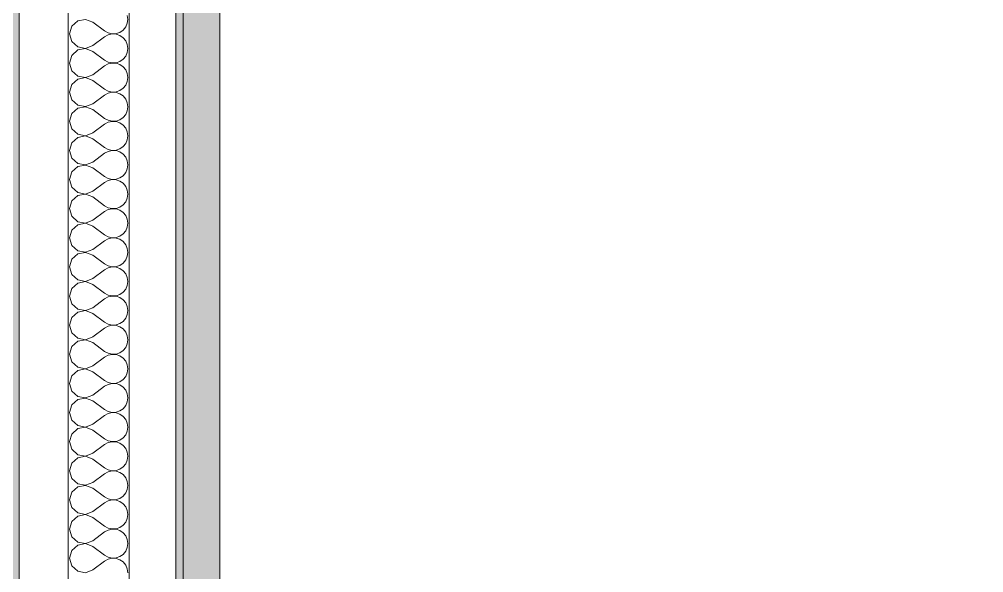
# Model space of a CAD drawing. Header units: millimetres. Extents: x -48147 to 1436659, y -488302 to 18123.
# Drawn here: x 1425405.9 to 1425836, y -468380.4 to -468133.7 of the extents above; entities that cross this region are included whole.
import ezdxf

# ---------------------------------------------------------------- set-up
doc = ezdxf.new("R2010")
doc.units = ezdxf.units.MM
doc.header["$MEASUREMENT"] = 0
doc.linetypes.add('Wipeout_Contour', pattern=[1000, 0, -1000])
doc.layers.add('New_A-25-M_Wall_Int', color=7, linetype='Continuous')
doc.layers.add('New_A-25-M_Wall_Int_Pen_No__1', color=7, linetype='Continuous', lineweight=13)
doc.layers.add('New_A-25-M_Wall_Int_Pen_No__107', color=7, linetype='Continuous', lineweight=15, true_color=0xa6a6a6)

# ---------------------------------------------------------------- blocks, each defined once
blk = doc.blocks.new('*X36', base_point=(1424163.9, -483032.8))
at = {"layer": 'New_A-25-M_Wall_Int_Pen_No__107', "linetype": 'Continuous'}
for p, q in [((1425435.38, -468133.74), (1425431.9, -468134.4)), ((1425438.69, -468135.01), (1425435.38, -468133.74)), ((1425454.27, -468133.72), (1425454.03, -468131.94)), ((1425454.03, -468135.49), (1425454.27, -468133.72)), ((1425429.28, -468136.79), (1425428.31, -468140.21)), ((1425431.9, -468134.4), (1425429.28, -468136.79)), ((1425438.69, -468135.01), (1425443.89, -468138.91)), ((1425452.16, -468138.51), (1425453.3, -468137.13)), ((1425453.3, -468137.13), (1425454.03, -468135.49)), ((1425428.31, -468140.21), (1425429.28, -468143.62)), ((1425438.69, -468145.4), (1425443.89, -468141.5)), ((1425443.89, -468138.91), (1425445.45, -468139.77)), ((1425445.45, -468140.64), (1425443.89, -468141.5)), ((1425445.45, -468139.77), (1425447.2, -468140.18)), ((1425447.2, -468140.23), (1425445.45, -468140.64)), ((1425447.2, -468140.18), (1425448.99, -468140.09)), ((1425448.99, -468140.32), (1425447.2, -468140.23)), ((1425448.99, -468140.09), (1425450.68, -468139.52)), ((1425450.68, -468140.89), (1425448.99, -468140.32)), ((1425450.68, -468139.52), (1425452.16, -468138.51)), ((1425452.16, -468141.91), (1425450.68, -468140.89)), ((1425453.3, -468143.28), (1425452.16, -468141.91)), ((1425429.28, -468143.62), (1425431.9, -468146.01)), ((1425431.9, -468146.01), (1425435.38, -468146.67)), ((1425435.38, -468146.72), (1425431.9, -468147.38)), ((1425435.38, -468146.67), (1425438.69, -468145.4)), ((1425438.69, -468148), (1425435.38, -468146.72)), ((1425454.03, -468144.92), (1425453.3, -468143.28)), ((1425454.27, -468146.7), (1425454.03, -468144.92)), ((1425454.03, -468148.47), (1425454.27, -468146.7)), ((1425429.28, -468149.78), (1425428.31, -468153.19)), ((1425431.9, -468147.38), (1425429.28, -468149.78)), ((1425438.69, -468148), (1425443.89, -468151.89)), ((1425452.16, -468151.49), (1425453.3, -468150.11)), ((1425453.3, -468150.11), (1425454.03, -468148.47)), ((1425428.31, -468153.19), (1425429.28, -468156.6)), ((1425438.69, -468158.38), (1425443.89, -468154.49)), ((1425443.89, -468151.89), (1425445.45, -468152.76)), ((1425445.45, -468153.62), (1425443.89, -468154.49)), ((1425445.45, -468152.76), (1425447.2, -468153.16)), ((1425447.2, -468153.21), (1425445.45, -468153.62)), ((1425447.2, -468153.16), (1425448.99, -468153.07)), ((1425448.99, -468153.3), (1425447.2, -468153.21)), ((1425448.99, -468153.07), (1425450.68, -468152.5)), ((1425450.68, -468153.87), (1425448.99, -468153.3)), ((1425450.68, -468152.5), (1425452.16, -468151.49)), ((1425452.16, -468154.89), (1425450.68, -468153.87)), ((1425453.3, -468156.27), (1425452.16, -468154.89)), ((1425429.28, -468156.6), (1425431.9, -468158.99)), ((1425431.9, -468158.99), (1425435.38, -468159.65)), ((1425435.38, -468159.7), (1425431.9, -468160.36)), ((1425435.38, -468159.65), (1425438.69, -468158.38)), ((1425438.69, -468160.98), (1425435.38, -468159.7)), ((1425454.03, -468157.9), (1425453.3, -468156.27)), ((1425454.27, -468159.68), (1425454.03, -468157.9)), ((1425454.03, -468161.45), (1425454.27, -468159.68)), ((1425429.28, -468162.76), (1425428.31, -468166.17)), ((1425431.9, -468160.36), (1425429.28, -468162.76)), ((1425438.69, -468160.98), (1425443.89, -468164.87)), ((1425452.16, -468164.47), (1425453.3, -468163.09)), ((1425453.3, -468163.09), (1425454.03, -468161.45)), ((1425428.31, -468166.17), (1425429.28, -468169.58)), ((1425438.69, -468171.36), (1425443.89, -468167.47)), ((1425443.89, -468164.87), (1425445.45, -468165.74)), ((1425445.45, -468166.6), (1425443.89, -468167.47)), ((1425445.45, -468165.74), (1425447.2, -468166.14)), ((1425447.2, -468166.2), (1425445.45, -468166.6)), ((1425447.2, -468166.14), (1425448.99, -468166.06)), ((1425448.99, -468166.28), (1425447.2, -468166.2)), ((1425448.99, -468166.06), (1425450.68, -468165.48)), ((1425450.68, -468166.85), (1425448.99, -468166.28)), ((1425450.68, -468165.48), (1425452.16, -468164.47)), ((1425452.16, -468167.87), (1425450.68, -468166.85)), ((1425453.3, -468169.25), (1425452.16, -468167.87)), ((1425429.28, -468169.58), (1425431.9, -468171.97)), ((1425431.9, -468171.97), (1425435.38, -468172.63)), ((1425435.38, -468172.69), (1425431.9, -468173.35)), ((1425435.38, -468172.63), (1425438.69, -468171.36)), ((1425438.69, -468173.96), (1425435.38, -468172.69)), ((1425454.03, -468170.89), (1425453.3, -468169.25)), ((1425454.27, -468172.66), (1425454.03, -468170.89)), ((1425454.03, -468174.43), (1425454.27, -468172.66)), ((1425429.28, -468175.74), (1425428.31, -468179.15)), ((1425431.9, -468173.35), (1425429.28, -468175.74)), ((1425438.69, -468173.96), (1425443.89, -468177.85)), ((1425452.16, -468177.45), (1425453.3, -468176.07)), ((1425453.3, -468176.07), (1425454.03, -468174.43)), ((1425428.31, -468179.15), (1425429.28, -468182.56)), ((1425438.69, -468184.34), (1425443.89, -468180.45)), ((1425443.89, -468177.85), (1425445.45, -468178.72)), ((1425445.45, -468179.58), (1425443.89, -468180.45)), ((1425445.45, -468178.72), (1425447.2, -468179.12)), ((1425447.2, -468179.18), (1425445.45, -468179.58)), ((1425447.2, -468179.12), (1425448.99, -468179.04)), ((1425448.99, -468179.26), (1425447.2, -468179.18)), ((1425448.99, -468179.04), (1425450.68, -468178.47)), ((1425450.68, -468179.84), (1425448.99, -468179.26)), ((1425450.68, -468178.47), (1425452.16, -468177.45)), ((1425452.16, -468180.85), (1425450.68, -468179.84)), ((1425453.3, -468182.23), (1425452.16, -468180.85)), ((1425429.28, -468182.56), (1425431.9, -468184.96)), ((1425431.9, -468184.96), (1425435.38, -468185.62)), ((1425435.38, -468185.67), (1425431.9, -468186.33)), ((1425435.38, -468185.62), (1425438.69, -468184.34)), ((1425438.69, -468186.94), (1425435.38, -468185.67)), ((1425454.03, -468183.87), (1425453.3, -468182.23)), ((1425454.27, -468185.64), (1425454.03, -468183.87)), ((1425454.03, -468187.42), (1425454.27, -468185.64)), ((1425429.28, -468188.72), (1425428.31, -468192.13)), ((1425431.9, -468186.33), (1425429.28, -468188.72)), ((1425438.69, -468186.94), (1425443.89, -468190.83)), ((1425452.16, -468190.43), (1425453.3, -468189.05)), ((1425453.3, -468189.05), (1425454.03, -468187.42)), ((1425428.31, -468192.13), (1425429.28, -468195.54)), ((1425438.69, -468197.33), (1425443.89, -468193.43)), ((1425443.89, -468190.83), (1425445.45, -468191.7)), ((1425445.45, -468192.56), (1425443.89, -468193.43)), ((1425445.45, -468191.7), (1425447.2, -468192.11)), ((1425447.2, -468192.16), (1425445.45, -468192.56)), ((1425447.2, -468192.11), (1425448.99, -468192.02)), ((1425448.99, -468192.25), (1425447.2, -468192.16)), ((1425448.99, -468192.02), (1425450.68, -468191.45)), ((1425450.68, -468192.82), (1425448.99, -468192.25)), ((1425450.68, -468191.45), (1425452.16, -468190.43)), ((1425452.16, -468193.83), (1425450.68, -468192.82)), ((1425453.3, -468195.21), (1425452.16, -468193.83)), ((1425429.28, -468195.54), (1425431.9, -468197.94)), ((1425431.9, -468197.94), (1425435.38, -468198.6)), ((1425435.38, -468198.65), (1425431.9, -468199.31)), ((1425435.38, -468198.6), (1425438.69, -468197.33)), ((1425438.69, -468199.92), (1425435.38, -468198.65)), ((1425454.03, -468196.85), (1425453.3, -468195.21)), ((1425454.27, -468198.62), (1425454.03, -468196.85)), ((1425454.03, -468200.4), (1425454.27, -468198.62)), ((1425429.28, -468201.7), (1425428.31, -468205.11)), ((1425431.9, -468199.31), (1425429.28, -468201.7)), ((1425438.69, -468199.92), (1425443.89, -468203.82)), ((1425452.16, -468203.41), (1425453.3, -468202.04)), ((1425453.3, -468202.04), (1425454.03, -468200.4)), ((1425428.31, -468205.11), (1425429.28, -468208.53)), ((1425438.69, -468210.31), (1425443.89, -468206.41)), ((1425443.89, -468203.82), (1425445.45, -468204.68)), ((1425445.45, -468205.55), (1425443.89, -468206.41)), ((1425445.45, -468204.68), (1425447.2, -468205.09)), ((1425447.2, -468205.14), (1425445.45, -468205.55)), ((1425447.2, -468205.09), (1425448.99, -468205)), ((1425448.99, -468205.23), (1425447.2, -468205.14)), ((1425448.99, -468205), (1425450.68, -468204.43)), ((1425450.68, -468205.8), (1425448.99, -468205.23)), ((1425450.68, -468204.43), (1425452.16, -468203.41)), ((1425452.16, -468206.81), (1425450.68, -468205.8)), ((1425453.3, -468208.19), (1425452.16, -468206.81)), ((1425429.28, -468208.53), (1425431.9, -468210.92)), ((1425431.9, -468210.92), (1425435.38, -468211.58)), ((1425435.38, -468211.58), (1425438.69, -468210.31)), ((1425454.03, -468209.83), (1425453.3, -468208.19)), ((1425454.27, -468211.61), (1425454.03, -468209.83)), ((1425429.28, -468214.68), (1425428.31, -468218.1)), ((1425431.9, -468212.29), (1425429.28, -468214.68)), ((1425435.38, -468211.63), (1425431.9, -468212.29)), ((1425438.69, -468212.9), (1425435.38, -468211.63)), ((1425438.69, -468212.9), (1425443.89, -468216.8)), ((1425452.16, -468216.4), (1425453.3, -468215.02)), ((1425453.3, -468215.02), (1425454.03, -468213.38)), ((1425454.03, -468213.38), (1425454.27, -468211.61)), ((1425428.31, -468218.1), (1425429.28, -468221.51)), ((1425438.69, -468223.29), (1425443.89, -468219.39)), ((1425443.89, -468216.8), (1425445.45, -468217.66)), ((1425445.45, -468218.53), (1425443.89, -468219.39)), ((1425445.45, -468217.66), (1425447.2, -468218.07)), ((1425447.2, -468218.12), (1425445.45, -468218.53)), ((1425447.2, -468218.07), (1425448.99, -468217.98)), ((1425448.99, -468218.21), (1425447.2, -468218.12)), ((1425448.99, -468217.98), (1425450.68, -468217.41)), ((1425450.68, -468218.78), (1425448.99, -468218.21)), ((1425450.68, -468217.41), (1425452.16, -468216.4)), ((1425452.16, -468219.8), (1425450.68, -468218.78)), ((1425453.3, -468221.17), (1425452.16, -468219.8)), ((1425429.28, -468221.51), (1425431.9, -468223.9)), ((1425431.9, -468223.9), (1425435.38, -468224.56)), ((1425435.38, -468224.56), (1425438.69, -468223.29)), ((1425454.03, -468222.81), (1425453.3, -468221.17)), ((1425454.27, -468224.59), (1425454.03, -468222.81)), ((1425429.28, -468227.67), (1425428.31, -468231.08)), ((1425431.9, -468225.27), (1425429.28, -468227.67)), ((1425435.38, -468224.61), (1425431.9, -468225.27)), ((1425438.69, -468225.88), (1425435.38, -468224.61)), ((1425438.69, -468225.88), (1425443.89, -468229.78)), ((1425452.16, -468229.38), (1425453.3, -468228)), ((1425453.3, -468228), (1425454.03, -468226.36)), ((1425454.03, -468226.36), (1425454.27, -468224.59)), ((1425428.31, -468231.08), (1425429.28, -468234.49)), ((1425438.69, -468236.27), (1425443.89, -468232.38)), ((1425443.89, -468229.78), (1425445.45, -468230.65)), ((1425445.45, -468231.51), (1425443.89, -468232.38)), ((1425445.45, -468230.65), (1425447.2, -468231.05)), ((1425447.2, -468231.1), (1425445.45, -468231.51)), ((1425447.2, -468231.05), (1425448.99, -468230.96)), ((1425448.99, -468231.19), (1425447.2, -468231.1)), ((1425448.99, -468230.96), (1425450.68, -468230.39)), ((1425450.68, -468231.76), (1425448.99, -468231.19)), ((1425450.68, -468230.39), (1425452.16, -468229.38)), ((1425452.16, -468232.78), (1425450.68, -468231.76)), ((1425453.3, -468234.16), (1425452.16, -468232.78)), ((1425429.28, -468234.49), (1425431.9, -468236.88)), ((1425431.9, -468236.88), (1425435.38, -468237.54)), ((1425435.38, -468237.54), (1425438.69, -468236.27)), ((1425454.03, -468235.79), (1425453.3, -468234.16)), ((1425454.27, -468237.57), (1425454.03, -468235.79)), ((1425429.28, -468240.65), (1425428.31, -468244.06)), ((1425431.9, -468238.25), (1425429.28, -468240.65)), ((1425435.38, -468237.59), (1425431.9, -468238.25)), ((1425438.69, -468238.87), (1425435.38, -468237.59)), ((1425438.69, -468238.87), (1425443.89, -468242.76)), ((1425452.16, -468242.36), (1425453.3, -468240.98)), ((1425453.3, -468240.98), (1425454.03, -468239.34)), ((1425454.03, -468239.34), (1425454.27, -468237.57)), ((1425428.31, -468244.06), (1425429.28, -468247.47)), ((1425438.69, -468249.25), (1425443.89, -468245.36)), ((1425443.89, -468242.76), (1425445.45, -468243.63)), ((1425445.45, -468244.49), (1425443.89, -468245.36)), ((1425445.45, -468243.63), (1425447.2, -468244.03)), ((1425447.2, -468244.09), (1425445.45, -468244.49)), ((1425447.2, -468244.03), (1425448.99, -468243.95)), ((1425448.99, -468244.17), (1425447.2, -468244.09)), ((1425448.99, -468243.95), (1425450.68, -468243.37)), ((1425450.68, -468244.74), (1425448.99, -468244.17)), ((1425450.68, -468243.37), (1425452.16, -468242.36)), ((1425452.16, -468245.76), (1425450.68, -468244.74)), ((1425453.3, -468247.14), (1425452.16, -468245.76)), ((1425429.28, -468247.47), (1425431.9, -468249.86)), ((1425431.9, -468249.86), (1425435.38, -468250.52)), ((1425435.38, -468250.52), (1425438.69, -468249.25)), ((1425454.03, -468248.78), (1425453.3, -468247.14)), ((1425454.27, -468250.55), (1425454.03, -468248.78)), ((1425429.28, -468253.63), (1425428.31, -468257.04)), ((1425431.9, -468251.24), (1425429.28, -468253.63)), ((1425435.38, -468250.58), (1425431.9, -468251.24)), ((1425438.69, -468251.85), (1425435.38, -468250.58)), ((1425438.69, -468251.85), (1425443.89, -468255.74)), ((1425452.16, -468255.34), (1425453.3, -468253.96)), ((1425453.3, -468253.96), (1425454.03, -468252.32)), ((1425454.03, -468252.32), (1425454.27, -468250.55)), ((1425428.31, -468257.04), (1425429.28, -468260.45)), ((1425438.69, -468262.23), (1425443.89, -468258.34)), ((1425443.89, -468255.74), (1425445.45, -468256.61)), ((1425445.45, -468257.47), (1425443.89, -468258.34)), ((1425445.45, -468256.61), (1425447.2, -468257.01)), ((1425447.2, -468257.07), (1425445.45, -468257.47)), ((1425447.2, -468257.01), (1425448.99, -468256.93)), ((1425448.99, -468257.15), (1425447.2, -468257.07)), ((1425448.99, -468256.93), (1425450.68, -468256.36)), ((1425450.68, -468257.73), (1425448.99, -468257.15)), ((1425450.68, -468256.36), (1425452.16, -468255.34)), ((1425452.16, -468258.74), (1425450.68, -468257.73)), ((1425453.3, -468260.12), (1425452.16, -468258.74)), ((1425429.28, -468260.45), (1425431.9, -468262.85)), ((1425431.9, -468262.85), (1425435.38, -468263.51)), ((1425435.38, -468263.51), (1425438.69, -468262.23)), ((1425454.03, -468261.76), (1425453.3, -468260.12)), ((1425454.27, -468263.53), (1425454.03, -468261.76)), ((1425429.28, -468266.61), (1425428.31, -468270.02)), ((1425431.9, -468264.22), (1425429.28, -468266.61)), ((1425435.38, -468263.56), (1425431.9, -468264.22)), ((1425438.69, -468264.83), (1425435.38, -468263.56)), ((1425438.69, -468264.83), (1425443.89, -468268.72)), ((1425452.16, -468268.32), (1425453.3, -468266.94)), ((1425453.3, -468266.94), (1425454.03, -468265.31)), ((1425454.03, -468265.31), (1425454.27, -468263.53)), ((1425428.31, -468270.02), (1425429.28, -468273.43)), ((1425438.69, -468275.22), (1425443.89, -468271.32)), ((1425443.89, -468268.72), (1425445.45, -468269.59)), ((1425445.45, -468270.45), (1425443.89, -468271.32)), ((1425445.45, -468269.59), (1425447.2, -468270)), ((1425447.2, -468270.05), (1425445.45, -468270.45)), ((1425447.2, -468270), (1425448.99, -468269.91)), ((1425448.99, -468270.14), (1425447.2, -468270.05)), ((1425448.99, -468269.91), (1425450.68, -468269.34)), ((1425450.68, -468270.71), (1425448.99, -468270.14)), ((1425450.68, -468269.34), (1425452.16, -468268.32)), ((1425452.16, -468271.72), (1425450.68, -468270.71)), ((1425453.3, -468273.1), (1425452.16, -468271.72)), ((1425429.28, -468273.43), (1425431.9, -468275.83)), ((1425431.9, -468275.83), (1425435.38, -468276.49)), ((1425435.38, -468276.49), (1425438.69, -468275.22)), ((1425454.03, -468274.74), (1425453.3, -468273.1)), ((1425454.27, -468276.51), (1425454.03, -468274.74)), ((1425429.28, -468279.59), (1425428.31, -468283)), ((1425431.9, -468277.2), (1425429.28, -468279.59)), ((1425435.38, -468276.54), (1425431.9, -468277.2)), ((1425438.69, -468277.81), (1425435.38, -468276.54)), ((1425438.69, -468277.81), (1425443.89, -468281.71)), ((1425452.16, -468281.3), (1425453.3, -468279.93)), ((1425453.3, -468279.93), (1425454.03, -468278.29)), ((1425454.03, -468278.29), (1425454.27, -468276.51)), ((1425428.31, -468283), (1425429.28, -468286.42)), ((1425438.69, -468288.2), (1425443.89, -468284.3)), ((1425443.89, -468281.71), (1425445.45, -468282.57)), ((1425445.45, -468283.44), (1425443.89, -468284.3)), ((1425445.45, -468282.57), (1425447.2, -468282.98)), ((1425447.2, -468283.03), (1425445.45, -468283.44)), ((1425447.2, -468282.98), (1425448.99, -468282.89)), ((1425448.99, -468283.12), (1425447.2, -468283.03)), ((1425448.99, -468282.89), (1425450.68, -468282.32)), ((1425450.68, -468283.69), (1425448.99, -468283.12)), ((1425450.68, -468282.32), (1425452.16, -468281.3)), ((1425452.16, -468284.7), (1425450.68, -468283.69)), ((1425453.3, -468286.08), (1425452.16, -468284.7)), ((1425429.28, -468286.42), (1425431.9, -468288.81)), ((1425431.9, -468288.81), (1425435.38, -468289.47)), ((1425435.38, -468289.47), (1425438.69, -468288.2)), ((1425454.03, -468287.72), (1425453.3, -468286.08)), ((1425454.27, -468289.49), (1425454.03, -468287.72)), ((1425429.28, -468292.57), (1425428.31, -468295.99)), ((1425431.9, -468290.18), (1425429.28, -468292.57)), ((1425435.38, -468289.52), (1425431.9, -468290.18)), ((1425438.69, -468290.79), (1425435.38, -468289.52)), ((1425438.69, -468290.79), (1425443.89, -468294.69)), ((1425452.16, -468294.29), (1425453.3, -468292.91)), ((1425453.3, -468292.91), (1425454.03, -468291.27)), ((1425454.03, -468291.27), (1425454.27, -468289.49)), ((1425428.31, -468295.99), (1425429.28, -468299.4)), ((1425438.69, -468301.18), (1425443.89, -468297.28)), ((1425443.89, -468294.69), (1425445.45, -468295.55)), ((1425445.45, -468296.42), (1425443.89, -468297.28)), ((1425445.45, -468295.55), (1425447.2, -468295.96)), ((1425447.2, -468296.01), (1425445.45, -468296.42)), ((1425447.2, -468295.96), (1425448.99, -468295.87)), ((1425448.99, -468296.1), (1425447.2, -468296.01)), ((1425448.99, -468295.87), (1425450.68, -468295.3)), ((1425450.68, -468296.67), (1425448.99, -468296.1)), ((1425450.68, -468295.3), (1425452.16, -468294.29)), ((1425452.16, -468297.69), (1425450.68, -468296.67)), ((1425429.28, -468299.4), (1425431.9, -468301.79)), ((1425431.9, -468301.79), (1425435.38, -468302.45)), ((1425435.38, -468302.45), (1425438.69, -468301.18)), ((1425453.3, -468299.06), (1425452.16, -468297.69)), ((1425454.03, -468300.7), (1425453.3, -468299.06)), ((1425454.27, -468302.48), (1425454.03, -468300.7)), ((1425429.28, -468305.55), (1425428.31, -468308.97)), ((1425431.9, -468303.16), (1425429.28, -468305.55)), ((1425435.38, -468302.5), (1425431.9, -468303.16)), ((1425438.69, -468303.77), (1425435.38, -468302.5)), ((1425438.69, -468303.77), (1425443.89, -468307.67)), ((1425452.16, -468307.27), (1425453.3, -468305.89)), ((1425453.3, -468305.89), (1425454.03, -468304.25)), ((1425454.03, -468304.25), (1425454.27, -468302.48)), ((1425428.31, -468308.97), (1425429.28, -468312.38)), ((1425438.69, -468314.16), (1425443.89, -468310.27)), ((1425443.89, -468307.67), (1425445.45, -468308.54)), ((1425445.45, -468309.4), (1425443.89, -468310.27)), ((1425445.45, -468308.54), (1425447.2, -468308.94)), ((1425447.2, -468308.99), (1425445.45, -468309.4)), ((1425447.2, -468308.94), (1425448.99, -468308.85)), ((1425448.99, -468309.08), (1425447.2, -468308.99)), ((1425448.99, -468308.85), (1425450.68, -468308.28)), ((1425450.68, -468309.65), (1425448.99, -468309.08)), ((1425450.68, -468308.28), (1425452.16, -468307.27)), ((1425452.16, -468310.67), (1425450.68, -468309.65)), ((1425429.28, -468312.38), (1425431.9, -468314.77)), ((1425431.9, -468314.77), (1425435.38, -468315.43)), ((1425435.38, -468315.43), (1425438.69, -468314.16)), ((1425453.3, -468312.05), (1425452.16, -468310.67)), ((1425454.03, -468313.68), (1425453.3, -468312.05)), ((1425454.27, -468315.46), (1425454.03, -468313.68)), ((1425429.28, -468318.54), (1425428.31, -468321.95)), ((1425431.9, -468316.14), (1425429.28, -468318.54)), ((1425435.38, -468315.48), (1425431.9, -468316.14)), ((1425438.69, -468316.76), (1425435.38, -468315.48)), ((1425438.69, -468316.76), (1425443.89, -468320.65)), ((1425452.16, -468320.25), (1425453.3, -468318.87)), ((1425453.3, -468318.87), (1425454.03, -468317.23)), ((1425454.03, -468317.23), (1425454.27, -468315.46)), ((1425428.31, -468321.95), (1425429.28, -468325.36)), ((1425438.69, -468327.14), (1425443.89, -468323.25)), ((1425443.89, -468320.65), (1425445.45, -468321.52)), ((1425445.45, -468322.38), (1425443.89, -468323.25)), ((1425445.45, -468321.52), (1425447.2, -468321.92)), ((1425447.2, -468321.98), (1425445.45, -468322.38)), ((1425447.2, -468321.92), (1425448.99, -468321.84)), ((1425448.99, -468322.06), (1425447.2, -468321.98)), ((1425448.99, -468321.84), (1425450.68, -468321.26)), ((1425450.68, -468322.63), (1425448.99, -468322.06)), ((1425450.68, -468321.26), (1425452.16, -468320.25)), ((1425452.16, -468323.65), (1425450.68, -468322.63)), ((1425429.28, -468325.36), (1425431.9, -468327.75)), ((1425435.38, -468328.41), (1425438.69, -468327.14)), ((1425453.3, -468325.03), (1425452.16, -468323.65)), ((1425454.03, -468326.67), (1425453.3, -468325.03)), ((1425454.27, -468328.44), (1425454.03, -468326.67)), ((1425429.28, -468331.52), (1425428.31, -468334.93)), ((1425431.9, -468329.12), (1425429.28, -468331.52)), ((1425431.9, -468327.75), (1425435.38, -468328.41)), ((1425435.38, -468328.47), (1425431.9, -468329.12)), ((1425438.69, -468329.74), (1425435.38, -468328.47)), ((1425438.69, -468329.74), (1425443.89, -468333.63)), ((1425452.16, -468333.23), (1425453.3, -468331.85)), ((1425453.3, -468331.85), (1425454.03, -468330.21)), ((1425454.03, -468330.21), (1425454.27, -468328.44)), ((1425428.31, -468334.93), (1425429.28, -468338.34)), ((1425438.69, -468340.12), (1425443.89, -468336.23)), ((1425443.89, -468333.63), (1425445.45, -468334.5)), ((1425445.45, -468335.36), (1425443.89, -468336.23)), ((1425445.45, -468334.5), (1425447.2, -468334.9)), ((1425447.2, -468334.96), (1425445.45, -468335.36)), ((1425447.2, -468334.9), (1425448.99, -468334.82)), ((1425448.99, -468335.04), (1425447.2, -468334.96)), ((1425448.99, -468334.82), (1425450.68, -468334.25)), ((1425450.68, -468335.62), (1425448.99, -468335.04)), ((1425450.68, -468334.25), (1425452.16, -468333.23)), ((1425452.16, -468336.63), (1425450.68, -468335.62)), ((1425429.28, -468338.34), (1425431.9, -468340.74)), ((1425435.38, -468341.4), (1425438.69, -468340.12)), ((1425453.3, -468338.01), (1425452.16, -468336.63)), ((1425454.03, -468339.65), (1425453.3, -468338.01)), ((1425454.27, -468341.42), (1425454.03, -468339.65)), ((1425429.28, -468344.5), (1425428.31, -468347.91)), ((1425431.9, -468342.11), (1425429.28, -468344.5)), ((1425431.9, -468340.74), (1425435.38, -468341.4)), ((1425435.38, -468341.45), (1425431.9, -468342.11)), ((1425438.69, -468342.72), (1425435.38, -468341.45)), ((1425438.69, -468342.72), (1425443.89, -468346.61)), ((1425452.16, -468346.21), (1425453.3, -468344.83)), ((1425453.3, -468344.83), (1425454.03, -468343.2)), ((1425454.03, -468343.2), (1425454.27, -468341.42)), ((1425428.31, -468347.91), (1425429.28, -468351.32)), ((1425438.69, -468353.1), (1425443.89, -468349.21)), ((1425443.89, -468346.61), (1425445.45, -468347.48)), ((1425445.45, -468348.34), (1425443.89, -468349.21)), ((1425445.45, -468347.48), (1425447.2, -468347.89)), ((1425447.2, -468347.94), (1425445.45, -468348.34)), ((1425447.2, -468347.89), (1425448.99, -468347.8)), ((1425448.99, -468348.03), (1425447.2, -468347.94)), ((1425448.99, -468347.8), (1425450.68, -468347.23)), ((1425450.68, -468348.6), (1425448.99, -468348.03)), ((1425450.68, -468347.23), (1425452.16, -468346.21)), ((1425452.16, -468349.61), (1425450.68, -468348.6)), ((1425429.28, -468351.32), (1425431.9, -468353.72)), ((1425435.38, -468354.38), (1425438.69, -468353.1)), ((1425453.3, -468350.99), (1425452.16, -468349.61)), ((1425454.03, -468352.63), (1425453.3, -468350.99)), ((1425454.27, -468354.4), (1425454.03, -468352.63)), ((1425429.28, -468357.48), (1425428.31, -468360.89)), ((1425431.9, -468355.09), (1425429.28, -468357.48)), ((1425431.9, -468353.72), (1425435.38, -468354.38)), ((1425435.38, -468354.43), (1425431.9, -468355.09)), ((1425438.69, -468355.7), (1425435.38, -468354.43)), ((1425438.69, -468355.7), (1425443.89, -468359.6)), ((1425452.16, -468359.19), (1425453.3, -468357.82)), ((1425453.3, -468357.82), (1425454.03, -468356.18)), ((1425454.03, -468356.18), (1425454.27, -468354.4)), ((1425428.31, -468360.89), (1425429.28, -468364.31)), ((1425443.89, -468359.6), (1425445.45, -468360.46)), ((1425445.45, -468361.33), (1425443.89, -468362.19)), ((1425445.45, -468360.46), (1425447.2, -468360.87)), ((1425447.2, -468360.92), (1425445.45, -468361.33)), ((1425447.2, -468360.87), (1425448.99, -468360.78)), ((1425448.99, -468361.01), (1425447.2, -468360.92)), ((1425448.99, -468360.78), (1425450.68, -468360.21)), ((1425450.68, -468361.58), (1425448.99, -468361.01)), ((1425450.68, -468360.21), (1425452.16, -468359.19)), ((1425452.16, -468362.59), (1425450.68, -468361.58)), ((1425429.28, -468364.31), (1425431.9, -468366.7)), ((1425435.38, -468367.36), (1425438.69, -468366.09)), ((1425438.69, -468366.09), (1425443.89, -468362.19)), ((1425453.3, -468363.97), (1425452.16, -468362.59)), ((1425454.03, -468365.61), (1425453.3, -468363.97)), ((1425454.27, -468367.38), (1425454.03, -468365.61)), ((1425429.28, -468370.46), (1425428.31, -468373.88)), ((1425431.9, -468368.07), (1425429.28, -468370.46)), ((1425431.9, -468366.7), (1425435.38, -468367.36)), ((1425435.38, -468367.41), (1425431.9, -468368.07)), ((1425438.69, -468368.68), (1425435.38, -468367.41)), ((1425438.69, -468368.68), (1425443.89, -468372.58)), ((1425453.3, -468370.8), (1425454.03, -468369.16)), ((1425454.03, -468369.16), (1425454.27, -468367.38)), ((1425428.31, -468373.88), (1425429.28, -468377.29)), ((1425443.89, -468372.58), (1425445.45, -468373.44)), ((1425445.45, -468374.31), (1425443.89, -468375.17)), ((1425445.45, -468373.44), (1425447.2, -468373.85)), ((1425447.2, -468373.9), (1425445.45, -468374.31)), ((1425447.2, -468373.85), (1425448.99, -468373.76)), ((1425448.99, -468373.99), (1425447.2, -468373.9)), ((1425448.99, -468373.76), (1425450.68, -468373.19)), ((1425450.68, -468374.56), (1425448.99, -468373.99)), ((1425450.68, -468373.19), (1425452.16, -468372.18)), ((1425452.16, -468375.57), (1425450.68, -468374.56)), ((1425452.16, -468372.18), (1425453.3, -468370.8)), ((1425429.28, -468377.29), (1425431.9, -468379.68)), ((1425435.38, -468380.34), (1425438.69, -468379.07)), ((1425438.69, -468379.07), (1425443.89, -468375.17)), ((1425453.3, -468376.95), (1425452.16, -468375.57)), ((1425454.03, -468378.59), (1425453.3, -468376.95)), ((1425454.27, -468380.37), (1425454.03, -468378.59)), ((1425431.9, -468379.68), (1425435.38, -468380.34))]:
    blk.add_line(p, q, dxfattribs=at)
blk = doc.blocks.new('Section Elem_13_2', base_point=(1424163.9, -483032.8))
at = {"layer": 'New_A-25-M_Wall_Int_Pen_No__107', "linetype": 'Continuous', "lineweight": 0, "true_color": 0x535353}
blk.add_hatch(color=251, dxfattribs=at).paths.add_polyline_path([(1425405.85, -466936.53), (1425402.58, -466936.53), (1425402.58, -468782.8), (1425405.85, -468782.8)])
at = {"layer": 'New_A-25-M_Wall_Int_Pen_No__1', "linetype": 'Continuous'}
blk.add_line((1425478.91, -467907.8), (1425478.91, -468782.8), dxfattribs=at)
at = {"color": 254, "linetype": 'Wipeout_Contour', "lineweight": 0, "ltscale": 10507112.3275772}
blk.add_wipeout([(1425945.65, -467907.8), (1425495.27, -467907.8), (1425495.27, -468782.8), (1426008.09, -468782.8), (1426008.09, -470882.8), (1426038, -470882.8), (1426038, -467907.8)], dxfattribs=at).dxf.layer = 'New_A-25-M_Wall_Int'
at = {"layer": 'New_A-25-M_Wall_Int_Pen_No__107', "linetype": 'Continuous'}
blk.add_hatch(color=256, dxfattribs=at).paths.add_polyline_path([(1425478.91, -467907.8), (1425478.91, -468782.8), (1425495.27, -468782.8), (1425495.27, -467907.8)])
at = {"layer": 'New_A-25-M_Wall_Int_Pen_No__1', "linetype": 'Continuous'}
blk.add_line((1425495.27, -467907.8), (1425495.27, -468782.8), dxfattribs=at)
at = {"color": 254, "linetype": 'Wipeout_Contour', "lineweight": 0, "ltscale": 6000941.738095572}
blk.add_wipeout([(1425427.66, -466936.53), (1425405.85, -466936.53), (1425405.85, -468782.8), (1425427.66, -468782.8)], dxfattribs=at).dxf.layer = 'New_A-25-M_Wall_Int'
at = {"layer": 'New_A-25-M_Wall_Int_Pen_No__1', "linetype": 'Continuous'}
blk.add_line((1425405.85, -466936.53), (1425405.85, -468782.8), dxfattribs=at)
at = {"color": 254, "linetype": 'Wipeout_Contour', "lineweight": 0, "ltscale": 6001034.984916029}
blk.add_wipeout([(1425454.92, -466936.53), (1425427.66, -466936.53), (1425427.66, -468782.8), (1425454.92, -468782.8)], dxfattribs=at).dxf.layer = 'New_A-25-M_Wall_Int'
at = {"layer": 'New_A-25-M_Wall_Int_Pen_No__1', "linetype": 'Continuous'}
blk.add_line((1425427.66, -466936.53), (1425427.66, -468782.8), dxfattribs=at)
at = {"layer": 'New_A-25-M_Wall_Int'}
blk.add_blockref('*X36', (1424163.9, -483032.8), dxfattribs=at)
at = {"color": 254, "linetype": 'Wipeout_Contour', "lineweight": 0, "ltscale": 6001126.159714846}
blk.add_wipeout([(1425475.64, -466936.53), (1425454.92, -466936.53), (1425454.92, -468782.8), (1425475.64, -468782.8)], dxfattribs=at).dxf.layer = 'New_A-25-M_Wall_Int'
at = {"layer": 'New_A-25-M_Wall_Int_Pen_No__107', "linetype": 'Continuous', "lineweight": 0, "true_color": 0x535353}
blk.add_hatch(color=251, dxfattribs=at).paths.add_polyline_path([(1425478.91, -466936.53), (1425475.64, -466936.53), (1425475.64, -468782.8), (1425478.91, -468782.8), (1425478.91, -467907.8), (1425478.91, -467882.8)])
at = {"layer": 'New_A-25-M_Wall_Int_Pen_No__1', "linetype": 'Continuous'}
for p, q in [((1425454.92, -466936.53), (1425454.92, -468782.8)), ((1425475.64, -466936.53), (1425475.64, -468782.8))]:
    blk.add_line(p, q, dxfattribs=at)

msp = doc.modelspace()

# ---------------------------------------------------------------- block references
at = {"layer": 'New_A-25-M_Wall_Int'}
msp.add_blockref('Section Elem_13_2', (1424163.9, -483032.8), dxfattribs=at)

doc.saveas('drawing.dxf')
